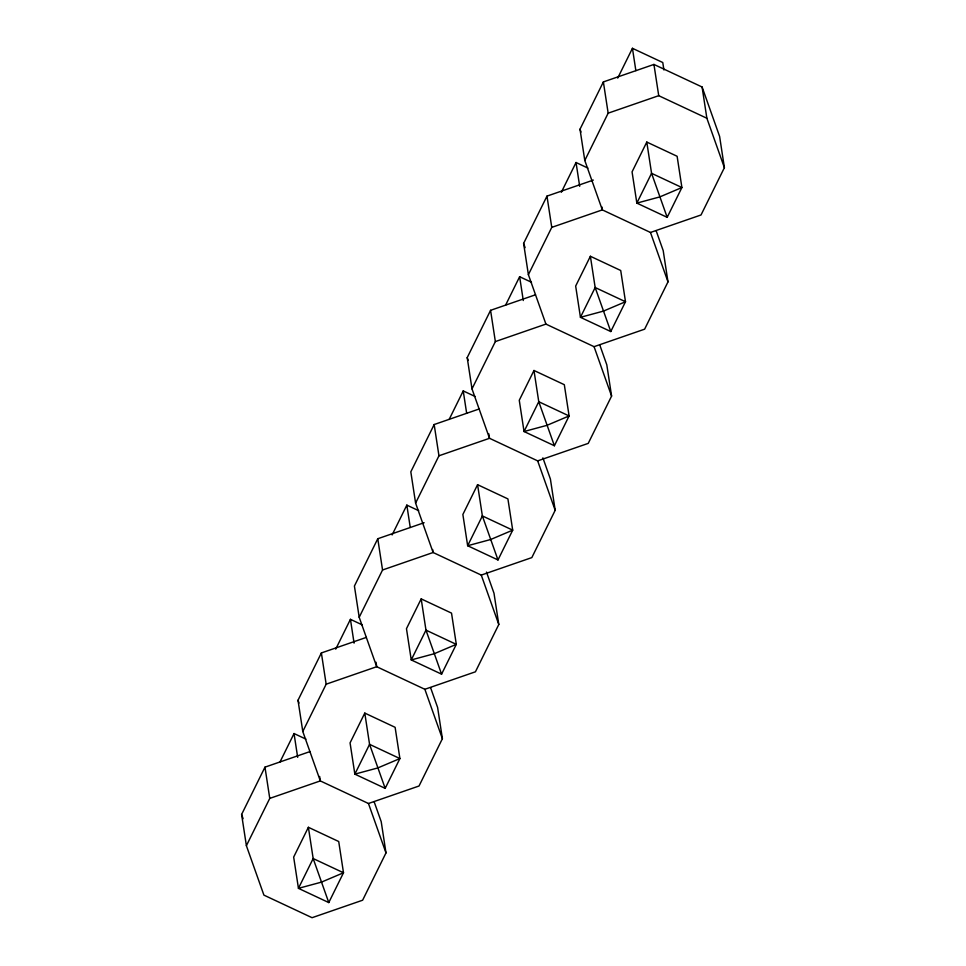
<?xml version="1.0" encoding="UTF-8"?>
<svg xmlns="http://www.w3.org/2000/svg" width="966" height="966" viewBox="0 0 966 966"><rect width="100%" height="100%" fill="white"/><g stroke="black" fill="none" stroke-linecap="round" stroke-linejoin="round"><path stroke-width="1.45" d="M374.192 801.889L381.208 821.655L385.989 852.906L362.624 900.215L312.066 917.7L263.911 895.12L246.39 845.709L241.609 814.459L264.974 767.149L309.917 751.608M430.595 687.683L437.61 707.45L442.392 738.7L419.027 786.01L368.457 803.495L320.314 780.914L302.793 731.503L298.011 700.253L321.376 652.944L366.319 637.403M424.122 522.715L377.766 538.738L354.413 586.048L359.195 617.298L376.716 666.709L424.859 689.289L475.429 671.805L498.794 624.495L494 593.245L486.49 572.065M479.124 408.992L434.169 424.533L410.816 471.843L415.597 503.093L433.118 552.504L481.261 575.084L531.831 557.599L555.184 510.29L550.403 479.039L542.892 457.86M599.801 345.067L606.805 364.834L611.587 396.084L588.234 443.382L537.664 460.879L489.52 438.298L472 388.887L467.206 357.637L490.571 310.327L535.514 294.787M656.204 230.862L663.207 250.629L667.989 281.879L644.624 329.177L594.066 346.673L545.923 324.093L528.39 274.682L523.608 243.42L546.973 196.122L593.329 180.087M601.866 206.905L602.325 209.888L584.792 160.477L580.011 129.215L603.376 81.917L653.934 64.432L702.089 87L719.61 136.411L724.391 167.673L701.026 214.971L650.468 232.456L602.325 209.888L551.755 227.372L528.39 274.682M279.959 762.041L294.038 733.544L305.908 739.099M335.721 649.14L350.441 619.327L362.31 624.893M392.124 534.935L406.831 505.121L418.701 510.688M449.154 419.425L463.233 390.916L475.103 396.483M505.556 305.22L519.636 276.711L531.505 282.277M561.318 192.306L576.038 162.505L587.908 168.072M617.721 78.101L632.44 48.3L662.773 62.524L663.908 69.963M246.39 845.709L269.755 798.399L264.974 767.149M302.793 731.503L326.158 684.194L321.376 652.944M359.195 617.298L382.548 569.988L377.766 538.738M415.597 503.093L438.95 455.783L434.169 424.533M472 388.887L495.353 341.578L490.571 310.327M584.792 160.477L608.157 113.167L603.376 81.917M308.383 827.294L293.664 857.096L298.446 888.346L328.778 902.57L343.498 872.769L338.716 841.519L308.383 827.294L313.165 858.545L328.778 902.57M364.786 713.089L350.066 742.89L354.848 774.14L385.18 788.365L399.9 758.564L395.118 727.313L364.786 713.089L369.567 744.339L385.18 788.365M421.188 598.884L406.469 628.685L411.25 659.935L441.583 674.159L456.302 644.358L451.52 613.108L421.188 598.884L425.97 630.134L441.583 674.159M477.578 484.678L462.871 514.48L467.653 545.73L497.985 559.954L512.705 530.153L507.911 498.903L477.578 484.678L482.372 515.929L497.985 559.954M533.981 370.473L519.261 400.274L524.043 431.524L554.387 445.749L569.095 415.948L564.313 384.697L533.981 370.473L538.762 401.723L554.387 445.749M590.383 256.268L575.664 286.069L580.445 317.319L610.778 331.543L625.497 301.742L620.715 270.492L590.383 256.268L595.165 287.518L610.778 331.543M646.785 142.062L632.066 171.863L636.848 203.114L667.18 217.338L681.899 187.537L677.118 156.275L646.785 142.062L651.567 173.312L667.18 217.338M608.157 113.167L658.727 95.682L706.87 118.25L724.391 167.673M495.353 341.578L545.923 324.093M438.95 455.783L489.52 438.298L488.832 433.831M382.548 569.988L433.118 552.504L432.659 549.533M326.158 684.194L376.716 666.709L376.028 662.241M269.755 798.399L320.314 780.914L319.637 776.459M650.468 232.456L667.989 281.879M580.011 129.215L581.013 132.04M594.066 346.673L611.587 396.084M523.608 243.42L525.118 247.658M537.664 460.879L555.184 510.29M467.206 357.637L468.208 360.451M481.261 575.084L498.794 624.495M424.859 689.289L442.392 738.7M368.457 803.495L385.989 852.906M298.011 700.253L299.013 703.079M241.609 814.459L243.106 818.697M702.089 87L706.87 118.25M653.934 64.432L658.727 95.682M632.44 48.3L635.857 70.627M576.038 162.505L579.685 186.317M546.973 196.122L551.755 227.372M519.636 276.711L523.282 300.523M463.233 390.916L466.65 413.243M406.831 505.121L410.248 527.448M350.441 619.327L354.075 643.139M294.038 733.544L297.673 757.344M313.165 858.545L298.446 888.346L321.388 882.151L343.498 872.769L313.165 858.545M369.567 744.339L354.848 774.14L377.791 767.946L399.9 758.564L369.567 744.339M425.97 630.134L411.25 659.935L434.193 653.74L456.302 644.358L425.97 630.134M482.372 515.929L467.653 545.73L490.595 539.535L512.705 530.153L482.372 515.929M538.762 401.723L524.043 431.524L546.998 425.33L569.095 415.948L538.762 401.723M595.165 287.518L580.445 317.319L603.4 311.124L625.497 301.742L595.165 287.518M651.567 173.312L636.848 203.114L659.802 196.919L681.899 187.537L651.567 173.312"/></g></svg>
